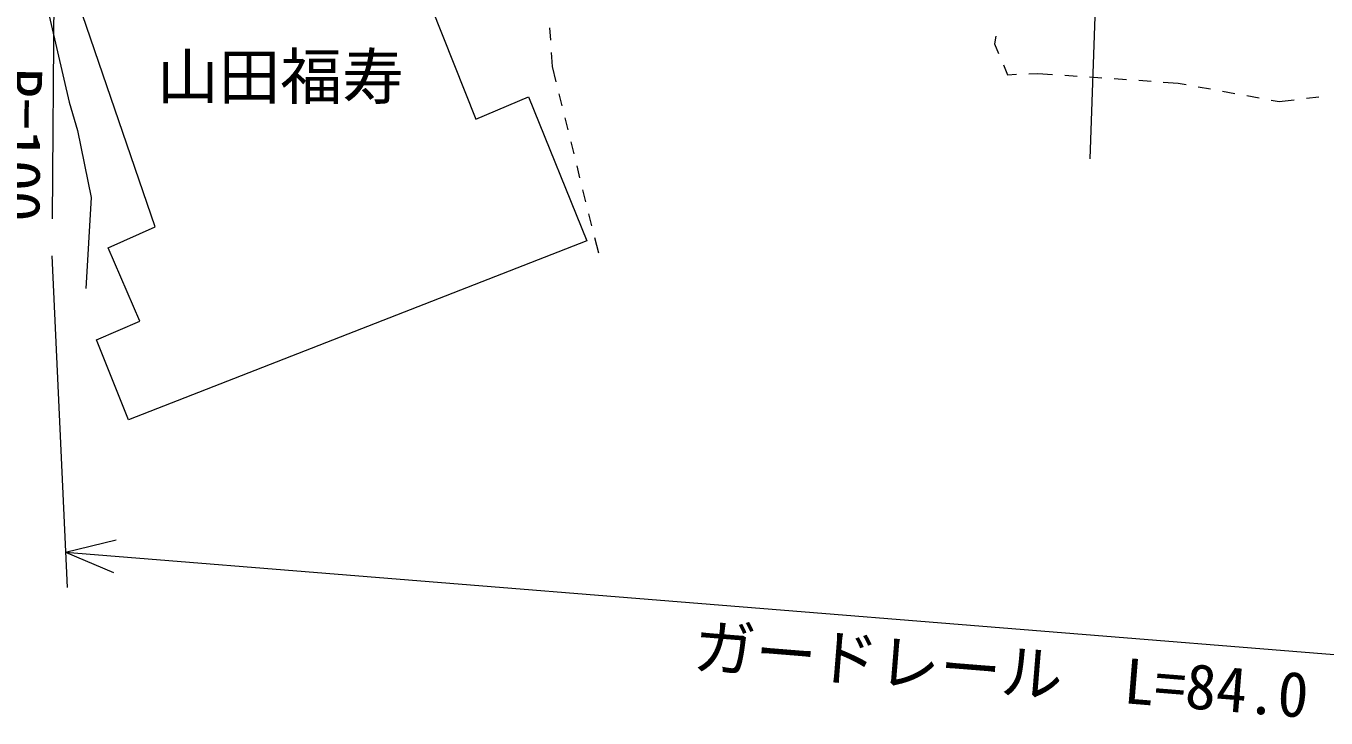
# Model space of a CAD drawing. Units: millimetres, scale not verified. Extents: x 40000 to 680000, y 20000 to 380000.
# Drawn here: x 177978 to 230640, y 246675 to 274718 of the extents above; entities that cross this region are included whole.
import ezdxf
from ezdxf.enums import TextEntityAlignment as Align

# ---------------------------------------------------------------- set-up
doc = ezdxf.new("R2010")
doc.units = ezdxf.units.MM
doc.header["$LTSCALE"] = 1000
for name, color, linetype, lineweight in [('M-BGD', 7, 'Continuous', 13), ('M-BMK-SRVR', 3, 'Continuous', 13), ('M-STR-HTXT', 7, 'Continuous', 13)]:
    doc.layers.add(name, color=color, linetype=linetype, lineweight=lineweight)
doc.layers.add('M-BMK-HTXT', color=7, linetype='Continuous')
doc.styles.add('ＭＳ ゴシック', font='')
doc.styles.get('ＭＳ ゴシック').set_extended_font_data('MS Gothic')

msp = doc.modelspace()

# ---------------------------------------------------------------- linework, layer by layer
at = {"layer": 'M-BGD'}
for p, q in [((199232, 274145), (199199, 274643)), ((217267, 274301), (217212, 273994)), ((217212, 273994), (217378, 273600)), ((199303, 273082), (199265, 273646)), ((199459, 272450), (199303, 273082)), ((217571, 273139), (217737, 272744)), ((218599, 272780), (218962, 272794)), ((218962, 272794), (219560, 272754)), ((217737, 272744), (218100, 272759)), ((220059, 272720), (220558, 272686)), ((221057, 272652), (221556, 272618)), ((222054, 272584), (222553, 272550)), ((223052, 272516), (223551, 272482)), ((224050, 272448), (224648, 272407)), ((224648, 272407), (224976, 272347)), ((199700, 271479), (199579, 271964)), ((225468, 272257), (225960, 272167)), ((226452, 272077), (226944, 271987)), ((227436, 271897), (227927, 271807)), ((229849, 271790), (230345, 271849)), ((228419, 271717), (228747, 271657)), ((228747, 271657), (229353, 271730)), ((199940, 270508), (199820, 270994)), ((200180, 269538), (200060, 270023)), ((200420, 268567), (200300, 269052)), ((200661, 267596), (200541, 268082)), ((200901, 266626), (200781, 267111)), ((201178, 265508), (201021, 266140))]:
    msp.add_line(p, q, dxfattribs=at)
msp.add_lwpolyline([(194124, 289688), (191029, 290110), (187172, 289812), (186706, 289642), (185858, 289557), (183485, 289556), (179585, 289257), (178950, 289130), (178653, 288960), (177763, 288112), (177467, 287603), (177425, 287222), (177425, 285992), (177468, 284933), (178277, 278279), (178489, 277007), (179721, 271625), (180060, 270480), (180613, 267768), (180403, 264080)], dxfattribs=at)
msp.add_lwpolyline([(178313, 280900), (182446, 282417), (181279, 285666), (188169, 288274), (191352, 280908), (195027, 282333), (196293, 279034), (193494, 277751), (196201, 270944), (198334, 271843), (200693, 266018), (182128, 258752), (180839, 261996), (182594, 262763), (181311, 265723), (183211, 266579)], close=True, dxfattribs=at)
at = {"layer": 'M-BMK-SRVR'}
for p, q in [((179046, 266907), (179329, 303038)), ((222188, 301721), (221072, 269328))]:
    msp.add_line(p, q, dxfattribs=at)
at = {"layer": 'M-STR-HTXT'}
for p, q in [((179027, 265406), (179641, 251960)), ((179582, 253398), (181629, 253901)), ((179582, 253398), (253969, 247391)), ((179582, 253398), (181522, 252572))]:
    msp.add_line(p, q, dxfattribs=at)

# ---------------------------------------------------------------- texts
at = {"layer": 'M-BMK-HTXT', "style": 'ＭＳ ゴシック'}
msp.add_text('山田福寿', height=1833, dxfattribs=at).set_placement((188280, 272668), align=Align.MIDDLE_CENTER)
at = {"layer": 'M-BMK-SRVR', "style": 'ＭＳ ゴシック'}
msp.add_text('R=100', height=1833, rotation=269.368, dxfattribs=at).set_placement((177720, 273024), align=Align.MIDDLE_LEFT)
at = {"layer": 'M-STR-HTXT', "style": 'ＭＳ ゴシック'}
msp.add_text('ガードレール\u3000L=84.0', height=1833, rotation=355.384, dxfattribs=at).set_placement((217361, 247135), align=Align.BOTTOM_CENTER)

doc.saveas('drawing.dxf')
